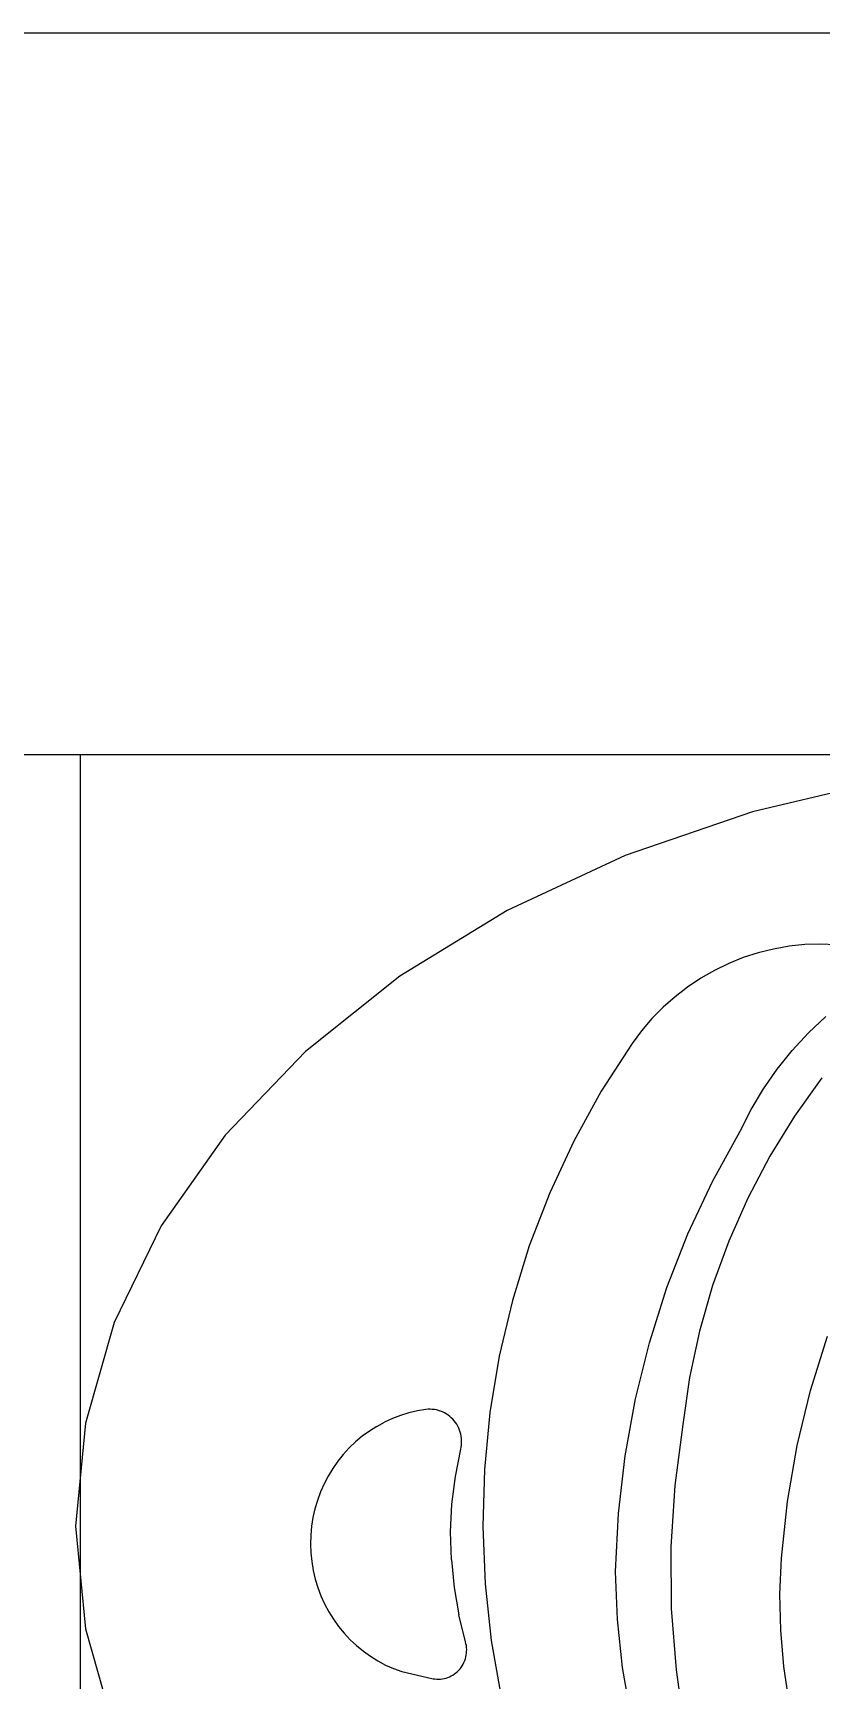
# Model space of a CAD drawing. Extents: x 396092 to 455492, y 17293 to 132793.
# Drawn here: x 427200 to 427271.5, y 46301.8 to 46451.2 of the extents above; entities that cross this region are included whole.
import ezdxf

# ---------------------------------------------------------------- set-up
doc = ezdxf.new("R2010")
doc.units = 0
doc.header["$LTSCALE"] = 1000
doc.header["$MEASUREMENT"] = 0
doc.layers.add('MU', color=34, linetype='Continuous')

msp = doc.modelspace()

# ---------------------------------------------------------------- linework, layer by layer
at = {"layer": 'MU', "color": 37}
for p, q in [((425877.73, 46451.23), (428727.73, 46451.23)), ((427125.7, 46385.76), (427224.82, 46385.76)), ((427224.82, 46385.76), (427324.92, 46385.76)), ((427277.39, 46383.44), (427265.24, 46380.56)), ((427265.24, 46380.56), (427253.71, 46376.59)), ((427253.71, 46376.59), (427242.99, 46371.6)), ((427242.99, 46371.6), (427233.26, 46365.64)), ((427268.57, 46368.36), (427267.16, 46368.11)), ((427269.99, 46368.51), (427268.57, 46368.36)), ((427271.42, 46368.56), (427269.99, 46368.51)), ((427272.84, 46368.5), (427271.42, 46368.56)), ((427263.09, 46366.8), (427261.8, 46366.17)), ((427264.41, 46367.33), (427263.09, 46366.8)), ((427265.78, 46367.77), (427264.41, 46367.33)), ((427267.16, 46368.11), (427265.78, 46367.77)), ((427233.26, 46365.64), (427224.68, 46358.82)), ((427260.55, 46365.46), (427259.35, 46364.66)), ((427261.8, 46366.17), (427260.55, 46365.46)), ((427258.22, 46363.78), (427257.14, 46362.83)), ((427259.35, 46364.66), (427258.22, 46363.78)), ((427257.14, 46362.83), (427256.13, 46361.8)), ((427256.13, 46361.8), (427255.19, 46360.7)), ((427270.32, 46360.51), (427271.9, 46362)), ((427254.32, 46359.54), (427251.53, 46355.21)), ((427255.19, 46360.7), (427254.32, 46359.54)), ((427268.85, 46358.91), (427270.32, 46360.51)), ((427224.68, 46358.82), (427217.41, 46351.23)), ((427267.49, 46357.22), (427268.85, 46358.91)), ((427266.24, 46355.43), (427267.49, 46357.22)), ((427271.53, 46356.44), (427269.05, 46352.96)), ((427251.53, 46355.21), (427249.03, 46350.69)), ((427265.12, 46353.55), (427266.24, 46355.43)), ((427264.14, 46351.6), (427265.12, 46353.55)), ((427269.05, 46352.96), (427266.81, 46349.32)), ((427217.41, 46351.23), (427211.58, 46342.99)), ((427249.03, 46350.69), (427246.85, 46346)), ((427261.61, 46347.02), (427264.14, 46351.6)), ((427266.81, 46349.32), (427264.82, 46345.52)), ((427246.85, 46346), (427244.99, 46341.17)), ((427259.39, 46342.27), (427261.61, 46347.02)), ((427264.82, 46345.52), (427263.09, 46341.6)), ((427211.58, 46342.99), (427207.32, 46334.22)), ((427257.48, 46337.39), (427259.39, 46342.27)), ((427263.09, 46341.6), (427261.62, 46337.57)), ((427244.99, 46341.17), (427243.46, 46336.22)), ((427255.89, 46332.39), (427257.48, 46337.39)), ((427261.62, 46337.57), (427260.44, 46333.44)), ((427243.46, 46336.22), (427242.27, 46331.18)), ((427207.32, 46334.22), (427204.71, 46325.09)), ((427254.62, 46327.29), (427255.89, 46332.39)), ((427260.44, 46333.44), (427259.54, 46329.23)), ((427270.52, 46328.07), (427272.05, 46332.99)), ((427242.27, 46331.18), (427241.42, 46326.06)), ((427259.54, 46329.23), (427258.92, 46324.98)), ((427269.31, 46323.07), (427270.52, 46328.07)), ((427253.69, 46322.12), (427254.62, 46327.29)), ((427204.71, 46325.09), (427203.83, 46315.76)), ((427231.16, 46324.8), (427231.86, 46325.18)), ((427232.58, 46325.51), (427231.86, 46325.18)), ((427233.32, 46325.79), (427232.58, 46325.51)), ((427234.07, 46326.02), (427233.32, 46325.79)), ((427234.84, 46326.2), (427234.07, 46326.02)), ((427235.62, 46326.33), (427234.84, 46326.2)), ((427235.81, 46326.35), (427235.62, 46326.33)), ((427236, 46326.35), (427235.81, 46326.35)), ((427236.19, 46326.34), (427236, 46326.35)), ((427236.38, 46326.32), (427236.19, 46326.34)), ((427236.57, 46326.29), (427236.38, 46326.32)), ((427236.76, 46326.24), (427236.57, 46326.29)), ((427236.94, 46326.18), (427236.76, 46326.24)), ((427237.12, 46326.11), (427236.94, 46326.18)), ((427237.29, 46326.03), (427237.12, 46326.11)), ((427237.46, 46325.93), (427237.29, 46326.03)), ((427237.62, 46325.83), (427237.46, 46325.93)), ((427237.77, 46325.71), (427237.62, 46325.83)), ((427237.92, 46325.58), (427237.77, 46325.71)), ((427238.05, 46325.45), (427237.92, 46325.58)), ((427238.18, 46325.3), (427238.05, 46325.45)), ((427238.3, 46325.15), (427238.18, 46325.3)), ((427238.41, 46324.99), (427238.3, 46325.15)), ((427238.5, 46324.82), (427238.41, 46324.99)), ((427241.42, 46326.06), (427240.92, 46320.9)), ((427258.92, 46324.98), (427258.19, 46319.44)), ((427229.23, 46323.4), (427228.66, 46322.85)), ((427229.84, 46323.91), (427229.23, 46323.4)), ((427230.49, 46324.38), (427229.84, 46323.91)), ((427231.16, 46324.8), (427230.49, 46324.38)), ((427238.59, 46324.65), (427238.5, 46324.82)), ((427238.66, 46324.47), (427238.59, 46324.65)), ((427238.72, 46324.28), (427238.66, 46324.47)), ((427238.77, 46324.09), (427238.72, 46324.28)), ((427238.81, 46323.9), (427238.77, 46324.09)), ((427238.84, 46323.71), (427238.81, 46323.9)), ((427238.85, 46323.51), (427238.84, 46323.71)), ((427238.85, 46323.32), (427238.85, 46323.51)), ((427228.12, 46322.26), (427227.62, 46321.64)), ((427228.66, 46322.85), (427228.12, 46322.26)), ((427238.29, 46320.26), (427238.77, 46322.74)), ((427238.77, 46322.74), (427238.81, 46322.93)), ((427238.81, 46322.93), (427238.84, 46323.12)), ((427238.84, 46323.12), (427238.85, 46323.32)), ((427253.09, 46316.9), (427253.69, 46322.12)), ((427268.42, 46317.99), (427269.31, 46323.07)), ((427227.16, 46320.98), (427226.74, 46320.3)), ((427227.62, 46321.64), (427227.16, 46320.98)), ((427240.92, 46320.9), (427240.78, 46315.71)), ((427226.37, 46319.58), (427226.04, 46318.85)), ((427226.74, 46320.3), (427226.37, 46319.58)), ((427237.98, 46317.75), (427238.29, 46320.26)), ((427258.19, 46319.44), (427257.85, 46313.86)), ((427225.77, 46318.09), (427225.54, 46317.32)), ((427226.04, 46318.85), (427225.77, 46318.09)), ((427237.86, 46315.23), (427237.98, 46317.75)), ((427267.87, 46312.86), (427268.42, 46317.99)), ((427225.36, 46316.54), (427225.24, 46315.74)), ((427225.54, 46317.32), (427225.36, 46316.54)), ((427252.83, 46311.64), (427253.09, 46316.9)), ((427203.83, 46315.76), (427204.71, 46306.44)), ((427225.16, 46314.94), (427225.14, 46314.13)), ((427225.24, 46315.74), (427225.16, 46314.94)), ((427237.93, 46312.7), (427237.86, 46315.23)), ((427240.78, 46315.71), (427240.98, 46310.53)), ((427225.14, 46314.13), (427225.17, 46313.33)), ((427225.17, 46313.33), (427225.25, 46312.53)), ((427257.85, 46313.86), (427257.88, 46308.28)), ((427225.25, 46312.53), (427225.39, 46311.73)), ((427225.39, 46311.73), (427225.57, 46310.95)), ((427237.93, 46312.7), (427238.17, 46310.19)), ((427252.99, 46307.28), (427252.83, 46311.64)), ((427267.74, 46309.58), (427267.87, 46312.86)), ((427225.57, 46310.95), (427225.81, 46310.18)), ((427225.81, 46310.18), (427226.09, 46309.42)), ((427238.17, 46310.19), (427238.6, 46307.7)), ((427240.98, 46310.53), (427241.53, 46305.37)), ((427226.09, 46309.42), (427226.42, 46308.69)), ((427226.42, 46308.69), (427226.8, 46307.99)), ((427267.81, 46306.3), (427267.74, 46309.58)), ((427226.8, 46307.99), (427227.22, 46307.3)), ((427227.22, 46307.3), (427227.69, 46306.65)), ((427239.21, 46305.25), (427238.6, 46307.7)), ((427253.45, 46302.94), (427252.99, 46307.28)), ((427257.88, 46308.28), (427258.31, 46302.71)), ((427204.71, 46306.44), (427207.32, 46297.3)), ((427227.69, 46306.65), (427228.19, 46306.04)), ((427228.19, 46306.04), (427228.74, 46305.45)), ((427268.09, 46303.02), (427267.81, 46306.3)), ((427228.74, 46305.45), (427229.32, 46304.91)), ((427229.32, 46304.91), (427229.94, 46304.4)), ((427229.94, 46304.4), (427230.58, 46303.94)), ((427239.25, 46305.08), (427239.21, 46305.25)), ((427239.24, 46303.88), (427239.28, 46304.05)), ((427239.29, 46304.91), (427239.25, 46305.08)), ((427239.28, 46304.05), (427239.3, 46304.22)), ((427239.31, 46304.74), (427239.29, 46304.91)), ((427239.3, 46304.22), (427239.31, 46304.39)), ((427239.32, 46304.56), (427239.31, 46304.74)), ((427239.31, 46304.39), (427239.32, 46304.56)), ((427241.53, 46305.37), (427242.43, 46300.26)), ((427230.58, 46303.94), (427231.26, 46303.52)), ((427231.26, 46303.52), (427231.96, 46303.15)), ((427231.96, 46303.15), (427232.68, 46302.83)), ((427232.68, 46302.83), (427233.42, 46302.55)), ((427233.42, 46302.55), (427236.27, 46301.91)), ((427238.34, 46302.44), (427238.47, 46302.55)), ((427238.47, 46302.55), (427238.59, 46302.68)), ((427238.59, 46302.68), (427238.71, 46302.8)), ((427238.71, 46302.8), (427238.81, 46302.94)), ((427238.81, 46302.94), (427238.91, 46303.08)), ((427238.91, 46303.08), (427239, 46303.23)), ((427239, 46303.23), (427239.07, 46303.39)), ((427239.07, 46303.39), (427239.14, 46303.55)), ((427239.14, 46303.55), (427239.2, 46303.71)), ((427239.2, 46303.71), (427239.24, 46303.88)), ((427254.2, 46298.64), (427253.45, 46302.94)), ((427258.31, 46302.71), (427259.11, 46297.18)), ((427268.58, 46299.78), (427268.09, 46303.02)), ((427236.27, 46301.91), (427236.43, 46301.89)), ((427236.43, 46301.89), (427236.6, 46301.87)), ((427236.6, 46301.87), (427236.77, 46301.87)), ((427236.77, 46301.87), (427236.94, 46301.88)), ((427236.94, 46301.88), (427237.11, 46301.9)), ((427237.11, 46301.9), (427237.28, 46301.93)), ((427237.28, 46301.93), (427237.44, 46301.97)), ((427237.44, 46301.97), (427237.6, 46302.02)), ((427237.6, 46302.02), (427237.76, 46302.09)), ((427237.76, 46302.09), (427237.92, 46302.16)), ((427237.92, 46302.16), (427238.06, 46302.24)), ((427238.06, 46302.24), (427238.21, 46302.34)), ((427238.21, 46302.34), (427238.34, 46302.44))]:
    msp.add_line(p, q, dxfattribs=at)
msp.add_lwpolyline([(427204.27, 46245.76), (427204.27, 46385.76)], dxfattribs=at)

doc.saveas('drawing.dxf')
